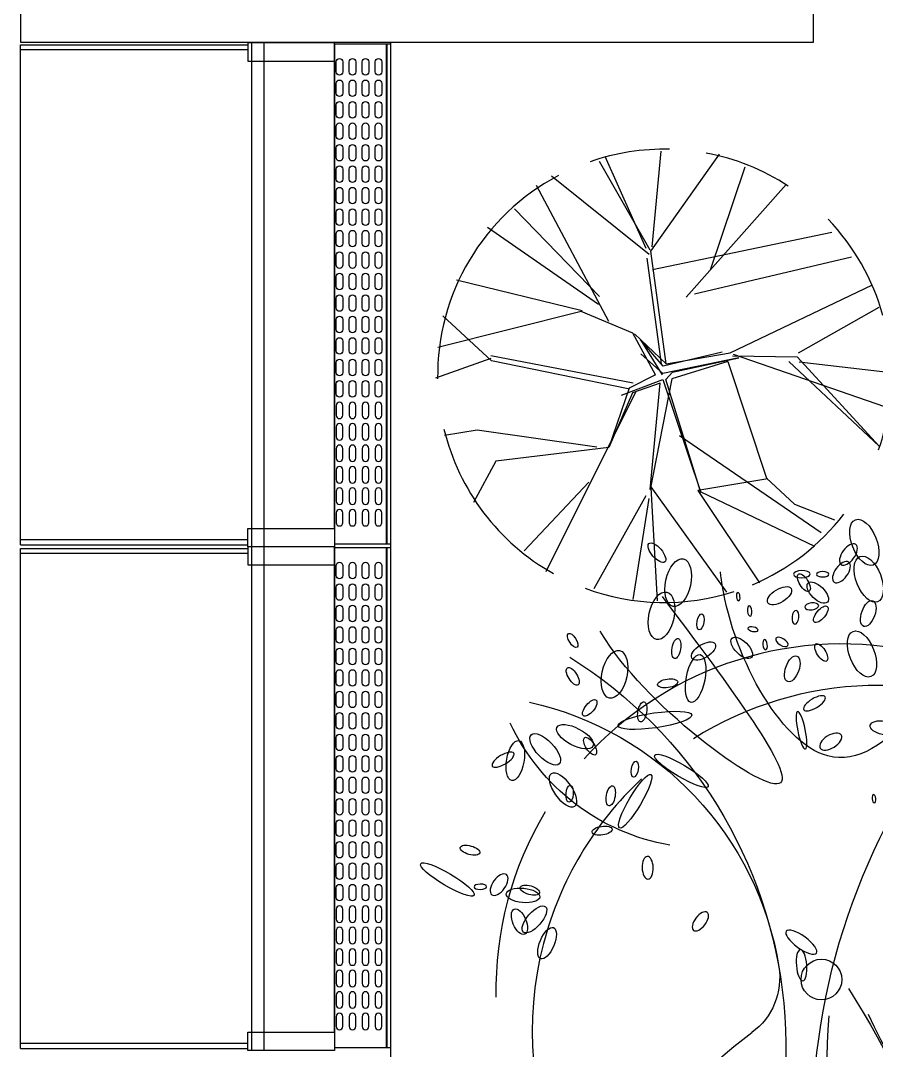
# Model space of a CAD drawing. Extents: x -284868 to 304789, y -137694 to 137894.
# Drawn here: x 122696 to 125286, y -117138 to -114021 of the extents above; entities that cross this region are included whole.
import ezdxf

# ---------------------------------------------------------------- set-up
doc = ezdxf.new("R2010")
doc.units = 0
doc.layers.get('0').update_dxf_attribs({"linetype": 'CONTINUOUS'})
for name, color, linetype in [('0-建筑外轮廓', 8, 'CONTINUOUS'), ('0-窗', 11, 'CONTINUOUS'), ('F-地漏', 8, 'CONTINUOUS'), ('P-平面植物', 251, 'CONTINUOUS')]:
    doc.layers.add(name, color=color, linetype=linetype)

# ---------------------------------------------------------------- blocks, each defined once
blk = doc.blocks.new('A$C3B8026B3')
for p, q in [((949.5038676261902, 3979.999639704823), (949.5038676261902, 5394.996943071485)), ((949.5038676261902, 2454.999639704823), (949.5038676261902, 3869.996943071485))]:
    blk.add_line(p, q)
at = {"elevation": 2.414875828790698e-09}
for points in [[(-0.01621794700622559, 5443.997403517365), (687.9808632731438, 5443.999701410532), (687.9808601140976, 5429.500877335668), (-0.01621794700622559, 5429.498579457402)], [(-0.01621794700622559, 3930.999008104205), (687.9808632731438, 3930.996710196137), (687.9808601140976, 3945.495534271002), (-0.01621794700622559, 3945.497832164168)], [(-0.01621794700622559, 3918.997403517365), (687.9808632731438, 3918.999701410532), (687.9808601140976, 3904.500877335668), (-0.01621794700622559, 3904.498579457402)], [(-0.01621794700622559, 2405.999008104205), (687.9808632731438, 2405.996710196137), (687.9808601140976, 2420.495534271002), (-0.01621794700622559, 2420.497832164168)]]:
    blk.add_lwpolyline(points, dxfattribs=at)
for points in [[(-0.01621794700622559, 3930.999342098832), (-0.01621794700622559, 5443.997069522738)], [(699.9838676452637, 3924.999640822411), (699.9838676452637, 5449.996941953897)], [(737.5038676261902, 3924.999640822411), (737.5038676261902, 5449.996941953897)], [(-0.01621794700622559, 2405.999342098832), (-0.01621794700622559, 3918.997069522738)], [(699.9838676452637, 2399.999640822411), (699.9838676452637, 3924.996941953897)], [(737.5038676261902, 2399.999640822411), (737.5038676261902, 3924.996941953897)]]:
    blk.add_lwpolyline(points)
for points in [[(687.9808616638184, 5449.996941953897), (687.9808616638184, 5394.996943071485), (949.5038676261902, 5394.996943071485), (949.5038676261902, 5449.996941953897)], [(687.9808616638184, 3924.999640822411), (687.9808616638184, 3979.999639704823), (949.5038676261902, 3979.999639704823), (949.5038676261902, 3924.999640822411)], [(687.9808616638184, 3924.996941953897), (687.9808616638184, 3869.996943071485), (949.5038676261902, 3869.996943071485), (949.5038676261902, 3924.996941953897)], [(687.9808616638184, 2399.999640822411), (687.9808616638184, 2454.999639704823), (949.5038676261902, 2454.999639704823), (949.5038676261902, 2399.999640822411)]]:
    blk.add_lwpolyline(points, close=True)
blk = doc.blocks.new('A$C678165FB')
for p, q in [((-36642.54979968071, 2280.998859107494, -2.489572117255614e-09), (-36642.54990375042, 3793.998859107494)), ((-36640.41664040089, 2280.998859107494, -2.489572117255688e-09), (-36640.4167444706, 3793.998859107494)), ((-36642.54979968071, 755.9988591074944, -2.489572117255614e-09), (-36642.54990375042, 2268.998859107494)), ((-36640.41664040089, 755.9988591074944, -2.489572117255688e-09), (-36640.4167444706, 2268.998859107494))]:
    blk.add_line(p, q)
for points in [[(-36630.01053267717, 2280.998859107494), (-36630.01063680649, 3793.998859107494), (-36800.51270228624, 3793.998859107494), (-36800.51259821653, 2280.998859107494)], [(-36630.01053267717, 755.9988591074944), (-36630.01063680649, 2268.998859107494), (-36800.51270228624, 2268.998859107494), (-36800.51259821653, 755.9988591074944)]]:
    blk.add_lwpolyline(points, close=True)
blk.add_lwpolyline([(-36630.51259821653, 3800), (-36630.51259821653, -530.4804483503103), (-25799.99998641014, -530.4804483503103)])
for points in [[(-36775.01270228624, 3739.998854130507), (-36775.01270228624, 3709.998854130507, -0.9999999999999999), (-36795.01270228624, 3709.998854130507), (-36795.01270228624, 3739.998864129186, -0.9999994999999556)], [(-36735.64700263739, 3739.998854130507), (-36735.64700263739, 3709.998854130507, -0.9999999999999999), (-36755.64700263739, 3709.998854130507), (-36755.64700263739, 3739.998864129186, -0.9999994999999556)], [(-36696.28130304813, 3739.998854130507), (-36696.28130304813, 3709.998854130507, -0.9999999999999999), (-36716.28130304813, 3709.998854130507), (-36716.28130304813, 3739.998864129186, -0.9999994999999556)], [(-36656.91560339928, 3739.998854130507), (-36656.91560339928, 3709.998854130507, -0.9999999999999999), (-36676.91560339928, 3709.998854130507), (-36676.91560339928, 3739.998864129186, -0.9999994999999556)], [(-36775.01270228624, 3674.998854130507), (-36775.01270228624, 3644.998854130507, -0.9999999999999999), (-36795.01270228624, 3644.998854130507), (-36795.01270228624, 3674.998864129186, -0.9999994999999556)], [(-36735.64700263739, 3674.998854130507), (-36735.64700263739, 3644.998854130507, -0.9999999999999999), (-36755.64700263739, 3644.998854130507), (-36755.64700263739, 3674.998864129186, -0.9999994999999556)], [(-36696.28130304813, 3674.998854130507), (-36696.28130304813, 3644.998854130507, -0.9999999999999999), (-36716.28130304813, 3644.998854130507), (-36716.28130304813, 3674.998864129186, -0.9999994999999556)], [(-36656.91560339928, 3674.998854130507), (-36656.91560339928, 3644.998854130507, -0.9999999999999999), (-36676.91560339928, 3644.998854130507), (-36676.91560339928, 3674.998864129186, -0.9999994999999556)], [(-36775.01270228624, 3609.998854130507), (-36775.01270228624, 3579.998854130507, -0.9999999999999999), (-36795.01270228624, 3579.998854130507), (-36795.01270228624, 3609.998864129186, -0.9999994999999556)], [(-36735.64700263739, 3609.998854130507), (-36735.64700263739, 3579.998854130507, -0.9999999999999999), (-36755.64700263739, 3579.998854130507), (-36755.64700263739, 3609.998864129186, -0.9999994999999556)], [(-36696.28130304813, 3609.998854130507), (-36696.28130304813, 3579.998854130507, -0.9999999999999999), (-36716.28130304813, 3579.998854130507), (-36716.28130304813, 3609.998864129186, -0.9999994999999556)], [(-36656.91560339928, 3609.998854130507), (-36656.91560339928, 3579.998854130507, -0.9999999999999999), (-36676.91560339928, 3579.998854130507), (-36676.91560339928, 3609.998864129186, -0.9999994999999556)], [(-36775.01270228624, 3544.998854130507), (-36775.01270228624, 3514.998854130507, -0.9999999999999999), (-36795.01270228624, 3514.998854130507), (-36795.01270228624, 3544.998864129186, -0.9999994999999556)], [(-36735.64700263739, 3544.998854130507), (-36735.64700263739, 3514.998854130507, -0.9999999999999999), (-36755.64700263739, 3514.998854130507), (-36755.64700263739, 3544.998864129186, -0.9999994999999556)], [(-36696.28130304813, 3544.998854130507), (-36696.28130304813, 3514.998854130507, -0.9999999999999999), (-36716.28130304813, 3514.998854130507), (-36716.28130304813, 3544.998864129186, -0.9999994999999556)], [(-36656.91560339928, 3544.998854130507), (-36656.91560339928, 3514.998854130507, -0.9999999999999999), (-36676.91560339928, 3514.998854130507), (-36676.91560339928, 3544.998864129186, -0.9999994999999556)], [(-36775.01270228624, 3479.998854130507), (-36775.01270228624, 3449.998854130507, -0.9999999999999999), (-36795.01270228624, 3449.998854130507), (-36795.01270228624, 3479.998864129186, -0.9999994999999556)], [(-36735.64700263739, 3479.998854130507), (-36735.64700263739, 3449.998854130507, -0.9999999999999999), (-36755.64700263739, 3449.998854130507), (-36755.64700263739, 3479.998864129186, -0.9999994999999556)], [(-36696.28130304813, 3479.998854130507), (-36696.28130304813, 3449.998854130507, -0.9999999999999999), (-36716.28130304813, 3449.998854130507), (-36716.28130304813, 3479.998864129186, -0.9999994999999556)], [(-36656.91560339928, 3479.998854130507), (-36656.91560339928, 3449.998854130507, -0.9999999999999999), (-36676.91560339928, 3449.998854130507), (-36676.91560339928, 3479.998864129186, -0.9999994999999556)], [(-36775.01270228624, 3414.998854130507), (-36775.01270228624, 3384.998854130507, -0.9999999999999999), (-36795.01270228624, 3384.998854130507), (-36795.01270228624, 3414.998864129186, -0.9999994999999556)], [(-36735.64700263739, 3414.998854130507), (-36735.64700263739, 3384.998854130507, -0.9999999999999999), (-36755.64700263739, 3384.998854130507), (-36755.64700263739, 3414.998864129186, -0.9999994999999556)], [(-36696.28130304813, 3414.998854130507), (-36696.28130304813, 3384.998854130507, -0.9999999999999999), (-36716.28130304813, 3384.998854130507), (-36716.28130304813, 3414.998864129186, -0.9999994999999556)], [(-36656.91560339928, 3414.998854130507), (-36656.91560339928, 3384.998854130507, -0.9999999999999999), (-36676.91560339928, 3384.998854130507), (-36676.91560339928, 3414.998864129186, -0.9999994999999556)], [(-36775.01270228624, 3349.998854130507), (-36775.01270228624, 3319.998854130507, -0.9999999999999999), (-36795.01270228624, 3319.998854130507), (-36795.01270228624, 3349.998864129186, -0.9999994999999556)], [(-36735.64700263739, 3349.998854130507), (-36735.64700263739, 3319.998854130507, -0.9999999999999999), (-36755.64700263739, 3319.998854130507), (-36755.64700263739, 3349.998864129186, -0.9999994999999556)], [(-36696.28130304813, 3349.998854130507), (-36696.28130304813, 3319.998854130507, -0.9999999999999999), (-36716.28130304813, 3319.998854130507), (-36716.28130304813, 3349.998864129186, -0.9999994999999556)], [(-36656.91560339928, 3349.998854130507), (-36656.91560339928, 3319.998854130507, -0.9999999999999999), (-36676.91560339928, 3319.998854130507), (-36676.91560339928, 3349.998864129186, -0.9999994999999556)], [(-36775.01270228624, 3284.998854130507), (-36775.01270228624, 3254.998854130507, -0.9999999999999999), (-36795.01270228624, 3254.998854130507), (-36795.01270228624, 3284.998864129186, -0.9999994999999556)], [(-36735.64700263739, 3284.998854130507), (-36735.64700263739, 3254.998854130507, -0.9999999999999999), (-36755.64700263739, 3254.998854130507), (-36755.64700263739, 3284.998864129186, -0.9999994999999556)], [(-36696.28130304813, 3284.998854130507), (-36696.28130304813, 3254.998854130507, -0.9999999999999999), (-36716.28130304813, 3254.998854130507), (-36716.28130304813, 3284.998864129186, -0.9999994999999556)], [(-36656.91560339928, 3284.998854130507), (-36656.91560339928, 3254.998854130507, -0.9999999999999999), (-36676.91560339928, 3254.998854130507), (-36676.91560339928, 3284.998864129186, -0.9999994999999556)], [(-36775.01270228624, 3219.998854130507), (-36775.01270228624, 3189.998854130507, -0.9999999999999999), (-36795.01270228624, 3189.998854130507), (-36795.01270228624, 3219.998864129186, -0.9999994999999556)], [(-36735.64700263739, 3219.998854130507), (-36735.64700263739, 3189.998854130507, -0.9999999999999999), (-36755.64700263739, 3189.998854130507), (-36755.64700263739, 3219.998864129186, -0.9999994999999556)], [(-36696.28130304813, 3219.998854130507), (-36696.28130304813, 3189.998854130507, -0.9999999999999999), (-36716.28130304813, 3189.998854130507), (-36716.28130304813, 3219.998864129186, -0.9999994999999556)], [(-36656.91560339928, 3219.998854130507), (-36656.91560339928, 3189.998854130507, -0.9999999999999999), (-36676.91560339928, 3189.998854130507), (-36676.91560339928, 3219.998864129186, -0.9999994999999556)], [(-36775.01270228624, 3154.998854130507), (-36775.01270228624, 3124.998854130507, -0.9999999999999999), (-36795.01270228624, 3124.998854130507), (-36795.01270228624, 3154.998864129186, -0.9999994999999556)], [(-36735.64700263739, 3154.998854130507), (-36735.64700263739, 3124.998854130507, -0.9999999999999999), (-36755.64700263739, 3124.998854130507), (-36755.64700263739, 3154.998864129186, -0.9999994999999556)], [(-36696.28130304813, 3154.998854130507), (-36696.28130304813, 3124.998854130507, -0.9999999999999999), (-36716.28130304813, 3124.998854130507), (-36716.28130304813, 3154.998864129186, -0.9999994999999556)], [(-36656.91560339928, 3154.998854130507), (-36656.91560339928, 3124.998854130507, -0.9999999999999999), (-36676.91560339928, 3124.998854130507), (-36676.91560339928, 3154.998864129186, -0.9999994999999556)], [(-36775.01270228624, 3089.998854130507), (-36775.01270228624, 3059.998854130507, -0.9999999999999999), (-36795.01270228624, 3059.998854130507), (-36795.01270228624, 3089.998864129186, -0.9999994999999556)], [(-36735.64700263739, 3089.998854130507), (-36735.64700263739, 3059.998854130507, -0.9999999999999999), (-36755.64700263739, 3059.998854130507), (-36755.64700263739, 3089.998864129186, -0.9999994999999556)], [(-36696.28130304813, 3089.998854130507), (-36696.28130304813, 3059.998854130507, -0.9999999999999999), (-36716.28130304813, 3059.998854130507), (-36716.28130304813, 3089.998864129186, -0.9999994999999556)], [(-36656.91560339928, 3089.998854130507), (-36656.91560339928, 3059.998854130507, -0.9999999999999999), (-36676.91560339928, 3059.998854130507), (-36676.91560339928, 3089.998864129186, -0.9999994999999556)], [(-36775.01270228624, 3024.998854130507), (-36775.01270228624, 2994.998854130507, -0.9999999999999999), (-36795.01270228624, 2994.998854130507), (-36795.01270228624, 3024.998864129186, -0.9999994999999556)], [(-36735.64700263739, 3024.998854130507), (-36735.64700263739, 2994.998854130507, -0.9999999999999999), (-36755.64700263739, 2994.998854130507), (-36755.64700263739, 3024.998864129186, -0.9999994999999556)], [(-36696.28130304813, 3024.998854130507), (-36696.28130304813, 2994.998854130507, -0.9999999999999999), (-36716.28130304813, 2994.998854130507), (-36716.28130304813, 3024.998864129186, -0.9999994999999556)], [(-36656.91560339928, 3024.998854130507), (-36656.91560339928, 2994.998854130507, -0.9999999999999999), (-36676.91560339928, 2994.998854130507), (-36676.91560339928, 3024.998864129186, -0.9999994999999556)], [(-36775.01270228624, 2959.998854130507), (-36775.01270228624, 2929.998854130507, -0.9999999999999999), (-36795.01270228624, 2929.998854130507), (-36795.01270228624, 2959.998864129186, -0.9999994999999556)], [(-36735.64700263739, 2959.998854130507), (-36735.64700263739, 2929.998854130507, -0.9999999999999999), (-36755.64700263739, 2929.998854130507), (-36755.64700263739, 2959.998864129186, -0.9999994999999556)], [(-36696.28130304813, 2959.998854130507), (-36696.28130304813, 2929.998854130507, -0.9999999999999999), (-36716.28130304813, 2929.998854130507), (-36716.28130304813, 2959.998864129186, -0.9999994999999556)], [(-36656.91560339928, 2959.998854130507), (-36656.91560339928, 2929.998854130507, -0.9999999999999999), (-36676.91560339928, 2929.998854130507), (-36676.91560339928, 2959.998864129186, -0.9999994999999556)], [(-36775.01270228624, 2894.998854130507), (-36775.01270228624, 2864.998854130507, -0.9999999999999999), (-36795.01270228624, 2864.998854130507), (-36795.01270228624, 2894.998864129186, -0.9999994999999556)], [(-36735.64700263739, 2894.998854130507), (-36735.64700263739, 2864.998854130507, -0.9999999999999999), (-36755.64700263739, 2864.998854130507), (-36755.64700263739, 2894.998864129186, -0.9999994999999556)], [(-36696.28130304813, 2894.998854130507), (-36696.28130304813, 2864.998854130507, -0.9999999999999999), (-36716.28130304813, 2864.998854130507), (-36716.28130304813, 2894.998864129186, -0.9999994999999556)], [(-36656.91560339928, 2894.998854130507), (-36656.91560339928, 2864.998854130507, -0.9999999999999999), (-36676.91560339928, 2864.998854130507), (-36676.91560339928, 2894.998864129186, -0.9999994999999556)], [(-36775.01270228624, 2829.998854130507), (-36775.01270228624, 2799.998854130507, -0.9999999999999999), (-36795.01270228624, 2799.998854130507), (-36795.01270228624, 2829.998864129186, -0.9999994999999556)], [(-36735.64700263739, 2829.998854130507), (-36735.64700263739, 2799.998854130507, -0.9999999999999999), (-36755.64700263739, 2799.998854130507), (-36755.64700263739, 2829.998864129186, -0.9999994999999556)], [(-36696.28130304813, 2829.998854130507), (-36696.28130304813, 2799.998854130507, -0.9999999999999999), (-36716.28130304813, 2799.998854130507), (-36716.28130304813, 2829.998864129186, -0.9999994999999556)], [(-36656.91560339928, 2829.998854130507), (-36656.91560339928, 2799.998854130507, -0.9999999999999999), (-36676.91560339928, 2799.998854130507), (-36676.91560339928, 2829.998864129186, -0.9999994999999556)], [(-36775.01270228624, 2764.998854130507), (-36775.01270228624, 2734.998854130507, -0.9999999999999999), (-36795.01270228624, 2734.998854130507), (-36795.01270228624, 2764.998864129186, -0.9999994999999556)], [(-36735.64700263739, 2764.998854130507), (-36735.64700263739, 2734.998854130507, -0.9999999999999999), (-36755.64700263739, 2734.998854130507), (-36755.64700263739, 2764.998864129186, -0.9999994999999556)], [(-36696.28130304813, 2764.998854130507), (-36696.28130304813, 2734.998854130507, -0.9999999999999999), (-36716.28130304813, 2734.998854130507), (-36716.28130304813, 2764.998864129186, -0.9999994999999556)], [(-36656.91560339928, 2764.998854130507), (-36656.91560339928, 2734.998854130507, -0.9999999999999999), (-36676.91560339928, 2734.998854130507), (-36676.91560339928, 2764.998864129186, -0.9999994999999556)], [(-36775.01270228624, 2669.998864129186), (-36775.01270228624, 2699.998864129186, 0.9999999999999999), (-36795.01270228624, 2699.998864129186), (-36795.01270228624, 2669.998854130507, 0.9999994999999556)], [(-36735.64700263739, 2669.998864129186), (-36735.64700263739, 2699.998864129186, 0.9999999999999999), (-36755.64700263739, 2699.998864129186), (-36755.64700263739, 2669.998854130507, 0.9999994999999556)], [(-36696.28130304813, 2669.998864129186), (-36696.28130304813, 2699.998864129186, 0.9999999999999999), (-36716.28130304813, 2699.998864129186), (-36716.28130304813, 2669.998854130507, 0.9999994999999556)], [(-36656.91560339928, 2669.998864129186), (-36656.91560339928, 2699.998864129186, 0.9999999999999999), (-36676.91560339928, 2699.998864129186), (-36676.91560339928, 2669.998854130507, 0.9999994999999556)], [(-36775.01270228624, 2604.998864129186), (-36775.01270228624, 2634.998864129186, 0.9999999999999999), (-36795.01270228624, 2634.998864129186), (-36795.01270228624, 2604.998854130507, 0.9999994999999556)], [(-36735.64700263739, 2604.998864129186), (-36735.64700263739, 2634.998864129186, 0.9999999999999999), (-36755.64700263739, 2634.998864129186), (-36755.64700263739, 2604.998854130507, 0.9999994999999556)], [(-36696.28130304813, 2604.998864129186), (-36696.28130304813, 2634.998864129186, 0.9999999999999999), (-36716.28130304813, 2634.998864129186), (-36716.28130304813, 2604.998854130507, 0.9999994999999556)], [(-36656.91560339928, 2604.998864129186), (-36656.91560339928, 2634.998864129186, 0.9999999999999999), (-36676.91560339928, 2634.998864129186), (-36676.91560339928, 2604.998854130507, 0.9999994999999556)], [(-36775.01270228624, 2539.998864129186), (-36775.01270228624, 2569.998864129186, 0.9999999999999999), (-36795.01270228624, 2569.998864129186), (-36795.01270228624, 2539.998854130507, 0.9999994999999556)], [(-36735.64700263739, 2539.998864129186), (-36735.64700263739, 2569.998864129186, 0.9999999999999999), (-36755.64700263739, 2569.998864129186), (-36755.64700263739, 2539.998854130507, 0.9999994999999556)], [(-36696.28130304813, 2539.998864129186), (-36696.28130304813, 2569.998864129186, 0.9999999999999999), (-36716.28130304813, 2569.998864129186), (-36716.28130304813, 2539.998854130507, 0.9999994999999556)], [(-36656.91560339928, 2539.998864129186), (-36656.91560339928, 2569.998864129186, 0.9999999999999999), (-36676.91560339928, 2569.998864129186), (-36676.91560339928, 2539.998854130507, 0.9999994999999556)], [(-36775.01270228624, 2474.998864129186), (-36775.01270228624, 2504.998864129186, 0.9999999999999999), (-36795.01270228624, 2504.998864129186), (-36795.01270228624, 2474.998854130507, 0.9999994999999556)], [(-36735.64700263739, 2474.998864129186), (-36735.64700263739, 2504.998864129186, 0.9999999999999999), (-36755.64700263739, 2504.998864129186), (-36755.64700263739, 2474.998854130507, 0.9999994999999556)], [(-36696.28130304813, 2474.998864129186), (-36696.28130304813, 2504.998864129186, 0.9999999999999999), (-36716.28130304813, 2504.998864129186), (-36716.28130304813, 2474.998854130507, 0.9999994999999556)], [(-36656.91560339928, 2474.998864129186), (-36656.91560339928, 2504.998864129186, 0.9999999999999999), (-36676.91560339928, 2504.998864129186), (-36676.91560339928, 2474.998854130507, 0.9999994999999556)], [(-36775.01270228624, 2409.998864129186), (-36775.01270228624, 2439.998864129186, 0.9999999999999999), (-36795.01270228624, 2439.998864129186), (-36795.01270228624, 2409.998854130507, 0.9999994999999556)], [(-36735.64700263739, 2409.998864129186), (-36735.64700263739, 2439.998864129186, 0.9999999999999999), (-36755.64700263739, 2439.998864129186), (-36755.64700263739, 2409.998854130507, 0.9999994999999556)], [(-36696.28130304813, 2409.998864129186), (-36696.28130304813, 2439.998864129186, 0.9999999999999999), (-36716.28130304813, 2439.998864129186), (-36716.28130304813, 2409.998854130507, 0.9999994999999556)], [(-36656.91560339928, 2409.998864129186), (-36656.91560339928, 2439.998864129186, 0.9999999999999999), (-36676.91560339928, 2439.998864129186), (-36676.91560339928, 2409.998854130507, 0.9999994999999556)], [(-36775.01270228624, 2344.998864129186), (-36775.01270228624, 2374.998864129186, 0.9999999999999999), (-36795.01270228624, 2374.998864129186), (-36795.01270228624, 2344.998854130507, 0.9999994999999556)], [(-36735.64700263739, 2344.998864129186), (-36735.64700263739, 2374.998864129186, 0.9999999999999999), (-36755.64700263739, 2374.998864129186), (-36755.64700263739, 2344.998854130507, 0.9999994999999556)], [(-36696.28130304813, 2344.998864129186), (-36696.28130304813, 2374.998864129186, 0.9999999999999999), (-36716.28130304813, 2374.998864129186), (-36716.28130304813, 2344.998854130507, 0.9999994999999556)], [(-36656.91560339928, 2344.998864129186), (-36656.91560339928, 2374.998864129186, 0.9999999999999999), (-36676.91560339928, 2374.998864129186), (-36676.91560339928, 2344.998854130507, 0.9999994999999556)], [(-36775.01270228624, 2214.998854130507), (-36775.01270228624, 2184.998854130507, -0.9999999999999999), (-36795.01270228624, 2184.998854130507), (-36795.01270228624, 2214.998864129186, -0.9999994999999556)], [(-36735.64700263739, 2214.998854130507), (-36735.64700263739, 2184.998854130507, -0.9999999999999999), (-36755.64700263739, 2184.998854130507), (-36755.64700263739, 2214.998864129186, -0.9999994999999556)], [(-36696.28130304813, 2214.998854130507), (-36696.28130304813, 2184.998854130507, -0.9999999999999999), (-36716.28130304813, 2184.998854130507), (-36716.28130304813, 2214.998864129186, -0.9999994999999556)], [(-36656.91560339928, 2214.998854130507), (-36656.91560339928, 2184.998854130507, -0.9999999999999999), (-36676.91560339928, 2184.998854130507), (-36676.91560339928, 2214.998864129186, -0.9999994999999556)], [(-36775.01270228624, 2149.998854130507), (-36775.01270228624, 2119.998854130507, -0.9999999999999999), (-36795.01270228624, 2119.998854130507), (-36795.01270228624, 2149.998864129186, -0.9999994999999556)], [(-36735.64700263739, 2149.998854130507), (-36735.64700263739, 2119.998854130507, -0.9999999999999999), (-36755.64700263739, 2119.998854130507), (-36755.64700263739, 2149.998864129186, -0.9999994999999556)], [(-36696.28130304813, 2149.998854130507), (-36696.28130304813, 2119.998854130507, -0.9999999999999999), (-36716.28130304813, 2119.998854130507), (-36716.28130304813, 2149.998864129186, -0.9999994999999556)], [(-36656.91560339928, 2149.998854130507), (-36656.91560339928, 2119.998854130507, -0.9999999999999999), (-36676.91560339928, 2119.998854130507), (-36676.91560339928, 2149.998864129186, -0.9999994999999556)], [(-36775.01270228624, 2084.998854130507), (-36775.01270228624, 2054.998854130507, -0.9999999999999999), (-36795.01270228624, 2054.998854130507), (-36795.01270228624, 2084.998864129186, -0.9999994999999556)], [(-36735.64700263739, 2084.998854130507), (-36735.64700263739, 2054.998854130507, -0.9999999999999999), (-36755.64700263739, 2054.998854130507), (-36755.64700263739, 2084.998864129186, -0.9999994999999556)], [(-36696.28130304813, 2084.998854130507), (-36696.28130304813, 2054.998854130507, -0.9999999999999999), (-36716.28130304813, 2054.998854130507), (-36716.28130304813, 2084.998864129186, -0.9999994999999556)], [(-36656.91560339928, 2084.998854130507), (-36656.91560339928, 2054.998854130507, -0.9999999999999999), (-36676.91560339928, 2054.998854130507), (-36676.91560339928, 2084.998864129186, -0.9999994999999556)], [(-36775.01270228624, 2019.998854130507), (-36775.01270228624, 1989.998854130507, -0.9999999999999999), (-36795.01270228624, 1989.998854130507), (-36795.01270228624, 2019.998864129186, -0.9999994999999556)], [(-36735.64700263739, 2019.998854130507), (-36735.64700263739, 1989.998854130507, -0.9999999999999999), (-36755.64700263739, 1989.998854130507), (-36755.64700263739, 2019.998864129186, -0.9999994999999556)], [(-36696.28130304813, 2019.998854130507), (-36696.28130304813, 1989.998854130507, -0.9999999999999999), (-36716.28130304813, 1989.998854130507), (-36716.28130304813, 2019.998864129186, -0.9999994999999556)], [(-36656.91560339928, 2019.998854130507), (-36656.91560339928, 1989.998854130507, -0.9999999999999999), (-36676.91560339928, 1989.998854130507), (-36676.91560339928, 2019.998864129186, -0.9999994999999556)], [(-36775.01270228624, 1954.998854130507), (-36775.01270228624, 1924.998854130507, -0.9999999999999999), (-36795.01270228624, 1924.998854130507), (-36795.01270228624, 1954.998864129186, -0.9999994999999556)], [(-36735.64700263739, 1954.998854130507), (-36735.64700263739, 1924.998854130507, -0.9999999999999999), (-36755.64700263739, 1924.998854130507), (-36755.64700263739, 1954.998864129186, -0.9999994999999556)], [(-36696.28130304813, 1954.998854130507), (-36696.28130304813, 1924.998854130507, -0.9999999999999999), (-36716.28130304813, 1924.998854130507), (-36716.28130304813, 1954.998864129186, -0.9999994999999556)], [(-36656.91560339928, 1954.998854130507), (-36656.91560339928, 1924.998854130507, -0.9999999999999999), (-36676.91560339928, 1924.998854130507), (-36676.91560339928, 1954.998864129186, -0.9999994999999556)], [(-36775.01270228624, 1889.998854130507), (-36775.01270228624, 1859.998854130507, -0.9999999999999999), (-36795.01270228624, 1859.998854130507), (-36795.01270228624, 1889.998864129186, -0.9999994999999556)], [(-36735.64700263739, 1889.998854130507), (-36735.64700263739, 1859.998854130507, -0.9999999999999999), (-36755.64700263739, 1859.998854130507), (-36755.64700263739, 1889.998864129186, -0.9999994999999556)], [(-36696.28130304813, 1889.998854130507), (-36696.28130304813, 1859.998854130507, -0.9999999999999999), (-36716.28130304813, 1859.998854130507), (-36716.28130304813, 1889.998864129186, -0.9999994999999556)], [(-36656.91560339928, 1889.998854130507), (-36656.91560339928, 1859.998854130507, -0.9999999999999999), (-36676.91560339928, 1859.998854130507), (-36676.91560339928, 1889.998864129186, -0.9999994999999556)], [(-36775.01270228624, 1824.998854130507), (-36775.01270228624, 1794.998854130507, -0.9999999999999999), (-36795.01270228624, 1794.998854130507), (-36795.01270228624, 1824.998864129186, -0.9999994999999556)], [(-36735.64700263739, 1824.998854130507), (-36735.64700263739, 1794.998854130507, -0.9999999999999999), (-36755.64700263739, 1794.998854130507), (-36755.64700263739, 1824.998864129186, -0.9999994999999556)], [(-36696.28130304813, 1824.998854130507), (-36696.28130304813, 1794.998854130507, -0.9999999999999999), (-36716.28130304813, 1794.998854130507), (-36716.28130304813, 1824.998864129186, -0.9999994999999556)], [(-36656.91560339928, 1824.998854130507), (-36656.91560339928, 1794.998854130507, -0.9999999999999999), (-36676.91560339928, 1794.998854130507), (-36676.91560339928, 1824.998864129186, -0.9999994999999556)], [(-36775.01270228624, 1759.998854130507), (-36775.01270228624, 1729.998854130507, -0.9999999999999999), (-36795.01270228624, 1729.998854130507), (-36795.01270228624, 1759.998864129186, -0.9999994999999556)], [(-36735.64700263739, 1759.998854130507), (-36735.64700263739, 1729.998854130507, -0.9999999999999999), (-36755.64700263739, 1729.998854130507), (-36755.64700263739, 1759.998864129186, -0.9999994999999556)], [(-36696.28130304813, 1759.998854130507), (-36696.28130304813, 1729.998854130507, -0.9999999999999999), (-36716.28130304813, 1729.998854130507), (-36716.28130304813, 1759.998864129186, -0.9999994999999556)], [(-36656.91560339928, 1759.998854130507), (-36656.91560339928, 1729.998854130507, -0.9999999999999999), (-36676.91560339928, 1729.998854130507), (-36676.91560339928, 1759.998864129186, -0.9999994999999556)], [(-36775.01270228624, 1694.998854130507), (-36775.01270228624, 1664.998854130507, -0.9999999999999999), (-36795.01270228624, 1664.998854130507), (-36795.01270228624, 1694.998864129186, -0.9999994999999556)], [(-36735.64700263739, 1694.998854130507), (-36735.64700263739, 1664.998854130507, -0.9999999999999999), (-36755.64700263739, 1664.998854130507), (-36755.64700263739, 1694.998864129186, -0.9999994999999556)], [(-36696.28130304813, 1694.998854130507), (-36696.28130304813, 1664.998854130507, -0.9999999999999999), (-36716.28130304813, 1664.998854130507), (-36716.28130304813, 1694.998864129186, -0.9999994999999556)], [(-36656.91560339928, 1694.998854130507), (-36656.91560339928, 1664.998854130507, -0.9999999999999999), (-36676.91560339928, 1664.998854130507), (-36676.91560339928, 1694.998864129186, -0.9999994999999556)], [(-36775.01270228624, 1629.998854130507), (-36775.01270228624, 1599.998854130507, -0.9999999999999999), (-36795.01270228624, 1599.998854130507), (-36795.01270228624, 1629.998864129186, -0.9999994999999556)], [(-36735.64700263739, 1629.998854130507), (-36735.64700263739, 1599.998854130507, -0.9999999999999999), (-36755.64700263739, 1599.998854130507), (-36755.64700263739, 1629.998864129186, -0.9999994999999556)], [(-36696.28130304813, 1629.998854130507), (-36696.28130304813, 1599.998854130507, -0.9999999999999999), (-36716.28130304813, 1599.998854130507), (-36716.28130304813, 1629.998864129186, -0.9999994999999556)], [(-36656.91560339928, 1629.998854130507), (-36656.91560339928, 1599.998854130507, -0.9999999999999999), (-36676.91560339928, 1599.998854130507), (-36676.91560339928, 1629.998864129186, -0.9999994999999556)], [(-36775.01270228624, 1564.998854130507), (-36775.01270228624, 1534.998854130507, -0.9999999999999999), (-36795.01270228624, 1534.998854130507), (-36795.01270228624, 1564.998864129186, -0.9999994999999556)], [(-36735.64700263739, 1564.998854130507), (-36735.64700263739, 1534.998854130507, -0.9999999999999999), (-36755.64700263739, 1534.998854130507), (-36755.64700263739, 1564.998864129186, -0.9999994999999556)], [(-36696.28130304813, 1564.998854130507), (-36696.28130304813, 1534.998854130507, -0.9999999999999999), (-36716.28130304813, 1534.998854130507), (-36716.28130304813, 1564.998864129186, -0.9999994999999556)], [(-36656.91560339928, 1564.998854130507), (-36656.91560339928, 1534.998854130507, -0.9999999999999999), (-36676.91560339928, 1534.998854130507), (-36676.91560339928, 1564.998864129186, -0.9999994999999556)], [(-36775.01270228624, 1499.998854130507), (-36775.01270228624, 1469.998854130507, -0.9999999999999999), (-36795.01270228624, 1469.998854130507), (-36795.01270228624, 1499.998864129186, -0.9999994999999556)], [(-36735.64700263739, 1499.998854130507), (-36735.64700263739, 1469.998854130507, -0.9999999999999999), (-36755.64700263739, 1469.998854130507), (-36755.64700263739, 1499.998864129186, -0.9999994999999556)], [(-36696.28130304813, 1499.998854130507), (-36696.28130304813, 1469.998854130507, -0.9999999999999999), (-36716.28130304813, 1469.998854130507), (-36716.28130304813, 1499.998864129186, -0.9999994999999556)], [(-36656.91560339928, 1499.998854130507), (-36656.91560339928, 1469.998854130507, -0.9999999999999999), (-36676.91560339928, 1469.998854130507), (-36676.91560339928, 1499.998864129186, -0.9999994999999556)], [(-36775.01270228624, 1434.998854130507), (-36775.01270228624, 1404.998854130507, -0.9999999999999999), (-36795.01270228624, 1404.998854130507), (-36795.01270228624, 1434.998864129186, -0.9999994999999556)], [(-36735.64700263739, 1434.998854130507), (-36735.64700263739, 1404.998854130507, -0.9999999999999999), (-36755.64700263739, 1404.998854130507), (-36755.64700263739, 1434.998864129186, -0.9999994999999556)], [(-36696.28130304813, 1434.998854130507), (-36696.28130304813, 1404.998854130507, -0.9999999999999999), (-36716.28130304813, 1404.998854130507), (-36716.28130304813, 1434.998864129186, -0.9999994999999556)], [(-36656.91560339928, 1434.998854130507), (-36656.91560339928, 1404.998854130507, -0.9999999999999999), (-36676.91560339928, 1404.998854130507), (-36676.91560339928, 1434.998864129186, -0.9999994999999556)], [(-36775.01270228624, 1369.998854130507), (-36775.01270228624, 1339.998854130507, -0.9999999999999999), (-36795.01270228624, 1339.998854130507), (-36795.01270228624, 1369.998864129186, -0.9999994999999556)], [(-36735.64700263739, 1369.998854130507), (-36735.64700263739, 1339.998854130507, -0.9999999999999999), (-36755.64700263739, 1339.998854130507), (-36755.64700263739, 1369.998864129186, -0.9999994999999556)], [(-36696.28130304813, 1369.998854130507), (-36696.28130304813, 1339.998854130507, -0.9999999999999999), (-36716.28130304813, 1339.998854130507), (-36716.28130304813, 1369.998864129186, -0.9999994999999556)], [(-36656.91560339928, 1369.998854130507), (-36656.91560339928, 1339.998854130507, -0.9999999999999999), (-36676.91560339928, 1339.998854130507), (-36676.91560339928, 1369.998864129186, -0.9999994999999556)], [(-36775.01270228624, 1304.998854130507), (-36775.01270228624, 1274.998854130507, -0.9999999999999999), (-36795.01270228624, 1274.998854130507), (-36795.01270228624, 1304.998864129186, -0.9999994999999556)], [(-36735.64700263739, 1304.998854130507), (-36735.64700263739, 1274.998854130507, -0.9999999999999999), (-36755.64700263739, 1274.998854130507), (-36755.64700263739, 1304.998864129186, -0.9999994999999556)], [(-36696.28130304813, 1304.998854130507), (-36696.28130304813, 1274.998854130507, -0.9999999999999999), (-36716.28130304813, 1274.998854130507), (-36716.28130304813, 1304.998864129186, -0.9999994999999556)], [(-36656.91560339928, 1304.998854130507), (-36656.91560339928, 1274.998854130507, -0.9999999999999999), (-36676.91560339928, 1274.998854130507), (-36676.91560339928, 1304.998864129186, -0.9999994999999556)], [(-36775.01270228624, 1239.998854130507), (-36775.01270228624, 1209.998854130507, -0.9999999999999999), (-36795.01270228624, 1209.998854130507), (-36795.01270228624, 1239.998864129186, -0.9999994999999556)], [(-36735.64700263739, 1239.998854130507), (-36735.64700263739, 1209.998854130507, -0.9999999999999999), (-36755.64700263739, 1209.998854130507), (-36755.64700263739, 1239.998864129186, -0.9999994999999556)], [(-36696.28130304813, 1239.998854130507), (-36696.28130304813, 1209.998854130507, -0.9999999999999999), (-36716.28130304813, 1209.998854130507), (-36716.28130304813, 1239.998864129186, -0.9999994999999556)], [(-36656.91560339928, 1239.998854130507), (-36656.91560339928, 1209.998854130507, -0.9999999999999999), (-36676.91560339928, 1209.998854130507), (-36676.91560339928, 1239.998864129186, -0.9999994999999556)], [(-36775.01270228624, 1144.998864129186), (-36775.01270228624, 1174.998864129186, 0.9999999999999999), (-36795.01270228624, 1174.998864129186), (-36795.01270228624, 1144.998854130507, 0.9999994999999556)], [(-36735.64700263739, 1144.998864129186), (-36735.64700263739, 1174.998864129186, 0.9999999999999999), (-36755.64700263739, 1174.998864129186), (-36755.64700263739, 1144.998854130507, 0.9999994999999556)], [(-36696.28130304813, 1144.998864129186), (-36696.28130304813, 1174.998864129186, 0.9999999999999999), (-36716.28130304813, 1174.998864129186), (-36716.28130304813, 1144.998854130507, 0.9999994999999556)], [(-36656.91560339928, 1144.998864129186), (-36656.91560339928, 1174.998864129186, 0.9999999999999999), (-36676.91560339928, 1174.998864129186), (-36676.91560339928, 1144.998854130507, 0.9999994999999556)], [(-36775.01270228624, 1079.998864129186), (-36775.01270228624, 1109.998864129186, 0.9999999999999999), (-36795.01270228624, 1109.998864129186), (-36795.01270228624, 1079.998854130507, 0.9999994999999556)], [(-36735.64700263739, 1079.998864129186), (-36735.64700263739, 1109.998864129186, 0.9999999999999999), (-36755.64700263739, 1109.998864129186), (-36755.64700263739, 1079.998854130507, 0.9999994999999556)], [(-36696.28130304813, 1079.998864129186), (-36696.28130304813, 1109.998864129186, 0.9999999999999999), (-36716.28130304813, 1109.998864129186), (-36716.28130304813, 1079.998854130507, 0.9999994999999556)], [(-36656.91560339928, 1079.998864129186), (-36656.91560339928, 1109.998864129186, 0.9999999999999999), (-36676.91560339928, 1109.998864129186), (-36676.91560339928, 1079.998854130507, 0.9999994999999556)], [(-36775.01270228624, 1014.998864129186), (-36775.01270228624, 1044.998864129186, 0.9999999999999999), (-36795.01270228624, 1044.998864129186), (-36795.01270228624, 1014.998854130507, 0.9999994999999556)], [(-36735.64700263739, 1014.998864129186), (-36735.64700263739, 1044.998864129186, 0.9999999999999999), (-36755.64700263739, 1044.998864129186), (-36755.64700263739, 1014.998854130507, 0.9999994999999556)], [(-36696.28130304813, 1014.998864129186), (-36696.28130304813, 1044.998864129186, 0.9999999999999999), (-36716.28130304813, 1044.998864129186), (-36716.28130304813, 1014.998854130507, 0.9999994999999556)], [(-36656.91560339928, 1014.998864129186), (-36656.91560339928, 1044.998864129186, 0.9999999999999999), (-36676.91560339928, 1044.998864129186), (-36676.91560339928, 1014.998854130507, 0.9999994999999556)], [(-36775.01270228624, 949.9988641291857), (-36775.01270228624, 979.9988641291857, 0.9999999999999999), (-36795.01270228624, 979.9988641291857), (-36795.01270228624, 949.9988541305065, 0.9999994999999556)], [(-36735.64700263739, 949.9988641291857), (-36735.64700263739, 979.9988641291857, 0.9999999999999999), (-36755.64700263739, 979.9988641291857), (-36755.64700263739, 949.9988541305065, 0.9999994999999556)], [(-36696.28130304813, 949.9988641291857), (-36696.28130304813, 979.9988641291857, 0.9999999999999999), (-36716.28130304813, 979.9988641291857), (-36716.28130304813, 949.9988541305065, 0.9999994999999556)], [(-36656.91560339928, 949.9988641291857), (-36656.91560339928, 979.9988641291857, 0.9999999999999999), (-36676.91560339928, 979.9988641291857), (-36676.91560339928, 949.9988541305065, 0.9999994999999556)], [(-36775.01270228624, 884.9988641291857), (-36775.01270228624, 914.9988641291857, 0.9999999999999999), (-36795.01270228624, 914.9988641291857), (-36795.01270228624, 884.9988541305065, 0.9999994999999556)], [(-36735.64700263739, 884.9988641291857), (-36735.64700263739, 914.9988641291857, 0.9999999999999999), (-36755.64700263739, 914.9988641291857), (-36755.64700263739, 884.9988541305065, 0.9999994999999556)], [(-36696.28130304813, 884.9988641291857), (-36696.28130304813, 914.9988641291857, 0.9999999999999999), (-36716.28130304813, 914.9988641291857), (-36716.28130304813, 884.9988541305065, 0.9999994999999556)], [(-36656.91560339928, 884.9988641291857), (-36656.91560339928, 914.9988641291857, 0.9999999999999999), (-36676.91560339928, 914.9988641291857), (-36676.91560339928, 884.9988541305065, 0.9999994999999556)], [(-36775.01270228624, 819.9988641291857), (-36775.01270228624, 849.9988641291857, 0.9999999999999999), (-36795.01270228624, 849.9988641291857), (-36795.01270228624, 819.9988541305065, 0.9999994999999556)], [(-36735.64700263739, 819.9988641291857), (-36735.64700263739, 849.9988641291857, 0.9999999999999999), (-36755.64700263739, 849.9988641291857), (-36755.64700263739, 819.9988541305065, 0.9999994999999556)], [(-36696.28130304813, 819.9988641291857), (-36696.28130304813, 849.9988641291857, 0.9999999999999999), (-36716.28130304813, 849.9988641291857), (-36716.28130304813, 819.9988541305065, 0.9999994999999556)], [(-36656.91560339928, 819.9988641291857), (-36656.91560339928, 849.9988641291857, 0.9999999999999999), (-36676.91560339928, 849.9988641291857), (-36676.91560339928, 819.9988541305065, 0.9999994999999556)]]:
    blk.add_lwpolyline(points, format="xyb", close=True)
blk = doc.blocks.new('yld.studio@foxmail.com-15')
at = {"color": 251}
blk.add_circle((67569.07479815022, -97904.0540275363), 44.75970244147452, dxfattribs=at)
for centre, radius, start, end in [((67613.8345005922, -97926.43387875578), 760.0320720244202, 76.88957453014757, 138.1176656345698), ((67693.49801734788, -98017.4974432466), 760.0320720244202, 61.01045385273986, 122.2385449494415), ((67693.49801734788, -98017.4974432466), 760.0320720244232, 133.1644198713727, 165.3241352068759), ((67613.8345005922, -97926.43387875578), 760.0320720244232, 149.0435405330807, 181.2032558669328), ((67693.49801734788, -98017.4974432466), 760.0320720244194, 165.3241352068759, 242.6561528570126)]:
    blk.add_arc(centre, radius, start, end, dxfattribs=at)
for centre, major_axis, ratio, start_param, end_param in [((67663.3802622559, -96943.03667572181), (19.44234443841895, -49.71823718143025), 0.5149819925851165, 3.141592653589513, 9.424777960769099), ((67254.32946971641, -97031.6352926874), (-11.3006505088097, -52.1747368347396), 0.5149819925847774, 3.141592653586497, 9.424777960766082), ((67673.16416539741, -97023.94008232508), (19.44234443830832, -49.71823718147351), 0.5149819925856476, 3.141592653593833, 9.424777960773419), ((67476.95924648759, -97060.28438551695), (25.52120730774265, 15.61015092256337), 0.4897085258235607, 3.1415926535833, 9.424777960762885), ((67217.73402744438, -97104.44916200958), (-11.30065050902073, -52.1747368346939), 0.5149819925845008, 3.141592653594351, 9.424777960773937), ((67672.09793324186, -97099.44613861147), (-10.05329481906358, -28.17694265798817), 0.4897085258267, 3.141592653596677, 9.424777960776265), ((67658.22264428274, -97188.30994089541), (19.44234443842139, -49.71823718144655), 0.5149819925849617, 3.141592653588613, 9.4247779607682), ((67114.3750286533, -97233.1255655518), (-11.30065050902073, -52.1747368346939), 0.5149819925845008, 3.141592653594351, 9.424777960773937), ((67309.93390363408, -97181.83964663593), (25.52120730789006, 15.61015092238132), 0.4897085258254746, 3.14159265359989, 9.424777960779476), ((67292.59384447103, -97242.25476587767), (-10.07246814378118, -52.51353555460322), 0.3815902049332096, 3.141592653583601, 9.424777960763187), ((67505.07259038836, -97221.00139973074), (-10.05329481881184, -28.176942658078), 0.4897085258242831, 3.141592653578433, 9.42477796075802), ((67203.26622355077, -97334.24523897015), (81.11330120364022, 11.74144507510434), 0.2000352210122352, 3.141592653596559, 9.424777960776145), ((67705.67808761168, -97350.7400867521), (29.38628168123692, -5.608500977816472), 0.4897085258265255, 3.14159265358771, 9.424777960767297), ((67261.43880201736, -97445.35381675552), (58.5966160142601, -34.67732865702635), 0.2000352210123892, 3.141592653592172, 9.424777960771758), ((67159.83487714478, -97512.06333702774), (-34.60835221499495, -58.63738132022513), 0.2000352210112033, 3.141592653584184, 9.42477796076377), ((67015.82423817087, -97495.71202615288), (-1.612856374566592, -18.4266696969751), 0.4287301248983375, 3.141592653581003, 9.42477796076059), ((66747.13879859331, -97684.09472265694), (58.59661601437329, -34.67732865697132), 0.2000352210121856, 3.141592653586125, 9.424777960765711), ((66913.4610233563, -97719.15426894801), (36.84951808357822, -3.269076969378817), 0.4287301248993565, 3.141592653589074, 9.42477796076866), ((66905.49831803748, -97776.91436773317), (11.50718561245198, -27.61509575485734), 0.4897085258262763, 3.141592653599629, 9.424777960779215), ((66938.43527946784, -97771.92584408249), (24.32566908821797, 27.87177193221599), 0.4287301248980415, 3.141592653595324, 9.424777960774911)]:
    blk.add_ellipse(centre, major_axis=major_axis, ratio=ratio, start_param=start_param, end_param=end_param, dxfattribs=at)
for centre, major_axis, ratio in [((67207.50017557363, -96965.71420033404), (17.49117386624583, -20.19687386410705), 0.4287301249002207), ((67530.4487951179, -97031.57528763002), (11.88449797465674, -18.82793832139658), 0.428730124899513), ((67560.96889317385, -97053.46636088699), (21.20955531695527, -21.0989003866078), 0.4897085258262392), ((67567.84974381258, -97101.0384115096), (14.10107078493343, 17.23056459502335), 0.4287301248988641), ((67303.21356839244, -97117.85129671328), (-3.091999269578952, -17.54161836277554), 0.4287301248955802), ((67022.47374217375, -97158.55851296254), (9.507598379790958, -15.06235065707586), 0.4287301248993998), ((67250.25957260327, -97176.36511702172), (-3.864999086981681, -21.92702295344552), 0.4287301248979249), ((67393.94355032034, -97175.02162200602), (21.20955531694958, -21.09890038670548), 0.4897085258262618), ((67568.63206288568, -97185.04279755492), (11.88449797472306, -18.8279383213547), 0.4287301248985786), ((67022.6292033596, -97237.47599308536), (11.88449797475533, -18.82793832133435), 0.4287301248995129), ((67231.22982049198, -97252.92767364689), (22.02355155938788, 3.270432731980649), 0.4287301248981629), ((67060.03015205404, -97306.93911696499), (14.10107078514727, 17.23056459484834), 0.4287301248988599), ((67175.31902748463, -97315.62800955714), (-3.864999087040591, -21.92702295343514), 0.4287301248986373), ((66962.20922226971, -97398.13278654119), (30.91057947711159, -32.05411503316989), 0.4287301248999628), ((67027.48882717965, -97370.21335166361), (39.48725270895422, -20.58366069662327), 0.4287301248993496), ((66896.34073126107, -97422.62773813022), (-7.72999817419536, -43.85404590691127), 0.428730124898624), ((67060.81247112737, -97390.94350301003), (11.88449797465674, -18.82793832139658), 0.428730124899513), ((67159.15746336151, -97441.67976356175), (-3.09199926979038, -17.54161836273828), 0.4287301248987764), ((67001.27155643376, -97487.30955665879), (25.53364513340066, -36.48236807523343), 0.4287301248988718), ((67106.20346757257, -97500.19358387019), (-3.864999086981681, -21.92702295344552), 0.4287301248979249), ((67087.17371546128, -97576.7561404953), (22.02355155938531, 3.27043273199802), 0.42873012489915), ((66796.89805099647, -97619.64966822759), (21.45717133020332, -5.943261061770274), 0.4287301249004636), ((66928.35984125361, -97707.55891826603), (21.45717133025569, -5.943261061581153), 0.4287301249004639), ((66966.20196107402, -97823.96565746504), (-14.21962341297798, -34.15224966563432), 0.4287301248977867)]:
    blk.add_ellipse(centre, major_axis=major_axis, ratio=ratio, dxfattribs=at)
at = {"color": 251, "extrusion": (0, 0, -1)}
for centre, major_axis, ratio in [((67628.4848041758, -96969.70889309392), (-16.08731890965614, -22.15131697494201), 0.5149819925839157), ((67613.15038450924, -97008.58511663898), (-16.08731890965614, -22.15131697494201), 0.5149819925839157), ((67386.24268665886, -97062.43419586791), (1.015274458191964, -9.077781863726678), 0.4287301248982205), ((67547.89804184227, -97083.66482950345), (15.22125290859655, 1.920221162166815), 0.4897085258277165), ((67512.06517464202, -97107.83667536074), (-1.738756675079526, -15.24304807591668), 0.4897085258244636), ((67553.86925635766, -97296.72988710564), (23.53928817097723, 14.06445249182032), 0.3815902049346536), ((67525.2072076879, -97355.91094669362), (8.568709559044708, -41.147380370199), 0.2000352210110085), ((67589.52718700352, -97381.01120967389), (23.16060657154702, 14.59688242956412), 0.5149819925843393), ((66869.44528410467, -97420.66504795518), (23.53928817102507, 14.0644524918435), 0.38159020493351), ((67684.44691257551, -97506.41076604428), (1.015274458191964, -9.077781863726678), 0.4287301248982205), ((66860.81584060472, -97695.4499959526), (-16.08731890965469, -22.15131697493865), 0.5149819925839829), ((66819.60691477964, -97700.07279941853), (13.69989390358907, 0.2143479860372688), 0.4287301248964057), ((67303.11749488139, -97776.1380156788), (-15.02900449016345, -19.79504981019732), 0.4897085258262376), ((67525.50282444386, -97872.54998378025), (2.770752481288293, -34.23285852754309), 0.336016316264875)]:
    blk.add_ellipse(centre, major_axis=major_axis, ratio=ratio, dxfattribs=at)
at = {"color": 251, "extrusion": (0, 0, -0.9999999999999999)}
for centre, major_axis, ratio in [((67525.92582449806, -97012.81119357806), (18.2665252047853, 0.2857973147239191), 0.4287301248983906), ((67411.45249202079, -97094.09384925145), (1.269093072790657, -11.34722732963564), 0.4287301248983473), ((67445.30398097006, -97167.791822333), (1.26909307262314, -11.34722732960759), 0.4287301249000931)]:
    blk.add_ellipse(centre, major_axis=major_axis, ratio=ratio, dxfattribs=at)
at = {"color": 251, "extrusion": (0, 0, -0.9999999999999998)}
for centre, major_axis, ratio in [((67571.94145868416, -97013.20792010467), (13.69989390358963, 0.2143479860015732), 0.428730124899465), ((67524.92366670468, -97821.85853767919), (33.34732957440232, -24.21838513064519), 0.3360163162652048)]:
    blk.add_ellipse(centre, major_axis=major_axis, ratio=ratio, dxfattribs=at)
at = {"color": 251, "extrusion": (0, 0, -1)}
for centre, major_axis, ratio, start_param, end_param in [((69001.0561228306, -98232.51245515345), (-810.2129368520361, -1204.435073981831), 0.9999999999985734, 0.5090253085482854, 1.892272618784854), ((67418.71625821502, -97133.89390144928), (11.16590536364233, -2.38594272927165), 0.4287301248977073, 3.141592653579234, 9.42477796075882), ((67482.27747639967, -97161.8408848191), (13.05000011504172, -8.0666775326463), 0.4897085258282822, 3.14159265358176, 9.424777960761347), ((66772.41010068823, -97989.1343451686), (-386.3790041014555, -598.2564364818347), 0.9999999999986324, 2.7880207822238, 3.979620288069482), ((67318.12693743268, -97137.67806954979), (-272.6405099224727, -392.692110900359), 0.9999999999985618, -0.4346291820543151, 0.5259760384724554), ((67187.2137061297, -97658.21371333249), (0.7394645529460583, -24.8428695026903), 0.4897085258252357, 3.141592653574452, 9.424777960754039), ((68862.21262099524, -98087.0856014645), (-700.6189316955905, -1071.963089703785), 0.9999999999985435, 0.3305182153184452, 1.072389441179189), ((68414.19797730166, -97664.75465380348), (-459.2909967653266, -662.0432971209605), 0.9999999999986299, -0.6367668694476533, 0.5615886573510585), ((67968.88794347108, -98774.05345013522), (-537.3518428974477, -764.5307787402959), 0.9999999999987159, 1.051392433636276, 1.896333116817754)]:
    blk.add_ellipse(centre, major_axis=major_axis, ratio=ratio, start_param=start_param, end_param=end_param, dxfattribs=at)
at = {"color": 251, "extrusion": (0, 0, -0.9999999999999998)}
blk.add_ellipse((66478.89118516888, -98053.10664520896), major_axis=(-567.5232510077772, -838.0479066178756), ratio=0.9999999999985417, start_param=3.105710766912573, end_param=4.936061385779616, dxfattribs=at)
at = {"color": 251, "extrusion": (0, 0, -0.9999999999999997)}
blk.add_ellipse((67327.98472894821, -97899.86234294338), major_axis=(15.29704551884324, -148.6934033689822), ratio=0.999999999999382, start_param=4.65558255529349, end_param=5.753078917049579, dxfattribs=at)
at = {"color": 251, "extrusion": (0, 0, -0.9999999999999999)}
blk.add_ellipse((66052.58780881367, -98935.9724246526), major_axis=(-1046.415089019364, -1553.249988712732), ratio=0.9999999999985728, start_param=3.548561415507074, end_param=4.075938461121739, dxfattribs=at)
at = {"color": 251}
for points, knots in [([(67972.46348325047, -97028.90973622765), (67842.0985588166, -97237.78633910202), (67602.70375787187, -97621.3555620673), (67367.44372932543, -97180.32484570442), (67347.46297018346, -97011.79982617422), (67347.00090455753, -97007.44286584912)], [0, 0, 0, 0, 251.7420900481676, 462.2849880678662, 467.9026245569248, 467.9026245569248, 467.9026245569248, 467.9026245569248]), ([(67219.21657360927, -97062.11972604407), (67368.13058886863, -97260.580634274), (67674.3885178701, -97668.73715759639), (67174.1424350643, -97295.66449308855), (67083.77020546561, -97139.46801065159), (67083.03136490216, -97138.17473790084)], [0, 0, 0, 0, 223.2516070512728, 459.1413017955921, 461.1142983009885, 461.1142983009885, 461.1142983009885, 461.1142983009885])]:
    blk.add_open_spline(points, degree=3, knots=knots, dxfattribs=at)
blk = doc.blocks.new('yld.studio@foxmail.com-2-220')
at = {"color": 251, "ltscale": 100}
for p, q in [((8501.13106465555, -109873.3939717448), (8409.550430779229, -109668.9564396669)), ((8511.098298466182, -109879.4520120817), (8664.264205356769, -109664.0736599684)), ((8513.935174945276, -109870.1278875482), (8534.086856130685, -109657.0888179536)), ((8510.07130033616, -109877.5432872261), (8397.241989341797, -109679.8524219572)), ((8643.646424591134, -109920.896699367), (8721.37169470382, -109691.9582188762)), ((8507.380357278453, -109887.0663439946), (8290.809837820183, -109712.7511394582)), ((8417.58846981189, -110035.7031451156), (8256.902243287128, -109733.9136141408)), ((8589.84979918442, -109981.6393025578), (8812.064537615166, -109731.5270334429)), ((8397.213953086059, -109980.3736417438), (8208.122884003154, -109785.5334164749)), ((8394.896146682848, -109998.4002310843), (8148.511942124867, -109827.1494842066)), ((8515.149866159889, -109920.6828092841), (8913.489784074249, -109837.6295692205)), ((8545.080463436956, -110129.9712082237), (8511.098298466182, -109879.4520120817)), ((8535.090741687978, -110130.2657509951), (8503.439958203177, -109895.444464304)), ((8608.474120332918, -109974.440932813), (8957.584479264275, -109892.1642898234)), ((8358.66966240853, -110012.5429162932), (8079.506968230533, -109944.3313683289)), ((8687.600472370686, -110105.4335132021), (9004.281895062479, -109954.1880793764)), ((8356.390848858282, -110013.6864172328), (8037.965133228397, -110093.7824800541)), ((8471.523320861743, -110062.0385618618), (8356.390848858282, -110013.6864172328)), ((8839.31030280242, -110105.5740148941), (9019.01692786999, -110003.9179573645)), ((8156.988658891409, -110123.6103178076), (8048.67283294769, -110023.5729717813)), ((8521.879685566237, -110154.8462148285), (8471.523320861743, -110062.0385618618)), ((8545.080463436956, -110129.9712082237), (8474.695959158824, -110063.5877040234)), ((8488.624687295756, -110076.4627191753), (8536.69572578161, -110154.4647457076)), ((8539.042974131007, -110135.622185656), (8488.624687295756, -110076.4627191753)), ((8538.04677229299, -110151.697806682), (8489.436427211505, -110107.9735711783)), ((8669.580269144091, -110104.0829094219), (8539.042974131007, -110135.622185656)), ((8545.080463436956, -110129.9712082237), (8687.600472370686, -110105.4335132021)), ((8694.641616318666, -110108.9188017873), (9030.827629675157, -110224.9642747734)), ((8155.674991188222, -110118.2540096896), (8032.289042400138, -110161.7339645319)), ((8472.341133958951, -110172.8429607276), (8155.557943534164, -110112.1476989887)), ((8461.198768158793, -110185.5683148289), (8156.988658891409, -110123.6103178076)), ((8707.051128167543, -110117.1065417335), (8538.04677229299, -110151.697806682)), ((8682.617432705767, -110125.0561464883), (8557.8069862735, -110163.7320525291)), ((8559.478785337997, -110148.7417025042), (8707.051128167543, -110117.1065417335)), ((8682.617432705767, -110125.0561464883), (8768.316423488723, -110384.3917165255)), ((8692.782645724888, -110112.7259677437), (8836.876880892552, -110114.6384574738)), ((8818.24999620521, -110125.0809232486), (9019.029324174684, -110313.500731195)), ((9019.029324174684, -110313.500731195), (8836.876880892552, -110114.6384574738)), ((8840.755370601313, -110125.8763460317), (9051.598547176167, -110150.2387189108)), ((8521.879685566237, -110154.8462148285), (8463.329110122111, -110184.5666501959)), ((8544.712777876877, -110164.9470367774), (8559.478785337997, -110148.7417025042)), ((8445.905761772825, -110200.0228001132), (8538.058452411264, -110165.1244801676)), ((8532.405032682815, -110173.4445010566), (8470.529507935396, -110194.6309023557)), ((8557.8069862735, -110163.7320525291), (8509.500436162634, -110409.955359578)), ((8509.500436162634, -110409.955359578), (8532.405032682815, -110173.4445010566)), ((8538.058452411264, -110165.1244801676), (8622.455168838787, -110416.4584425529)), ((8622.455168838787, -110416.4584425529), (8544.712777876877, -110164.9470367774)), ((8477.06195964414, -110193.3140256365), (8277.623025664594, -110592.7074083973)), ((8463.329110122111, -110184.5666501959), (8417.748714489862, -110316.4088889136)), ((8470.529507935396, -110194.6309023557), (8417.748714489862, -110316.4088889136)), ((8124.964738780516, -110277.7088560173), (8052.440181792073, -110289.4450988359)), ((8391.041020788427, -110315.4498517265), (8124.964738780516, -110277.7088560173)), ((8574.785487368295, -110289.8940446716), (8890.091167433304, -110505.1454133904)), ((8417.748714489862, -110316.4088889136), (8166.561178588716, -110346.4125282156)), ((8166.561178588716, -110346.4125282156), (8117.008257342794, -110438.8442234014)), ((8373.655882174557, -110393.6317603433), (8229.810389286838, -110545.7870197073)), ((8511.359406756412, -110406.1481936216), (8525.187991881801, -110657.0105103891)), ((8511.396507138503, -110403.8092045828), (8679.755020749755, -110638.1854512367)), ((8771.489061785804, -110385.940858687), (8615.921404705092, -110411.9026408211)), ((8768.316423488723, -110384.3917165255), (8830.543833206233, -110441.9616232229)), ((8499.9584001943, -110423.6809397702), (8384.724362951994, -110630.8584596972)), ((8507.06925096712, -110429.3314315192), (8471.476202753722, -110654.3583499099)), ((8615.921404705092, -110411.9026408211), (8752.824880628905, -110617.2857343438)), ((8622.266681299196, -110415.0009251443), (8875.219402682618, -110535.6027410421)), ((8830.543833206233, -110441.9616232229), (8919.512455966149, -110477.0774884284))]:
    blk.add_line(p, q, dxfattribs=at)
for start, end in [(88.67658133986582, 109.1318116116292), (56.90062685911031, 79.3687881605474), (117.8666870172973, 180.7636123873087), (15.42501862290858, 43.73878007651597), (340.9435276307679, 3.713910883964449), (193.5797499190198, 240.7292229219724), (292.86239006726, 322.3566808994028), (249.5801205386944, 287.9772753454194)]:
    blk.add_arc((8541.352143873868, -110156.9102643787), 503.9999999926657, start, end, dxfattribs=at)

msp = doc.modelspace()

# ---------------------------------------------------------------- linework, layer by layer
at = {"layer": '0-建筑外轮廓', "color": 42}
msp.add_lwpolyline([(125096.478395834, -112585.8347096913), (122696.478395834, -112585.8347096913), (122696.478395834, -112785.8347096913), (123396.478395834, -112785.8347096913), (123396.478395834, -113885.8347096913), (122696.478395834, -113885.8347096913), (122696.478395834, -114085.8347096913), (125096.478395834, -114085.8347096913)], close=True, dxfattribs=at)

# ---------------------------------------------------------------- block references
at = {"layer": '0-窗'}
msp.add_blockref('A$C3B8026B3', (122696.4912449265, -119538.4668288701), dxfattribs=at)
at = {"layer": 'F-地漏'}
msp.add_blockref('A$C678165FB', (160446.4784742737, -117885.8347096913), dxfattribs=at)
at = {"layer": 'P-平面植物'}
for name, p, xscale, yscale, zscale in [('yld.studio@foxmail.com-2-220', (113017.0679959824, 34864.03163298254), 1.361334557724074, 1.361334557724074, 1.361334557724074), ('yld.studio@foxmail.com-15', (32062.62490060099, 17911.37435791548), 1.377219718655453, 1.377219718655453, 1.377219718655453)]:
    msp.add_blockref(name, p, dxfattribs=dict(at, xscale=xscale, yscale=yscale, zscale=zscale))

doc.saveas('drawing.dxf')
